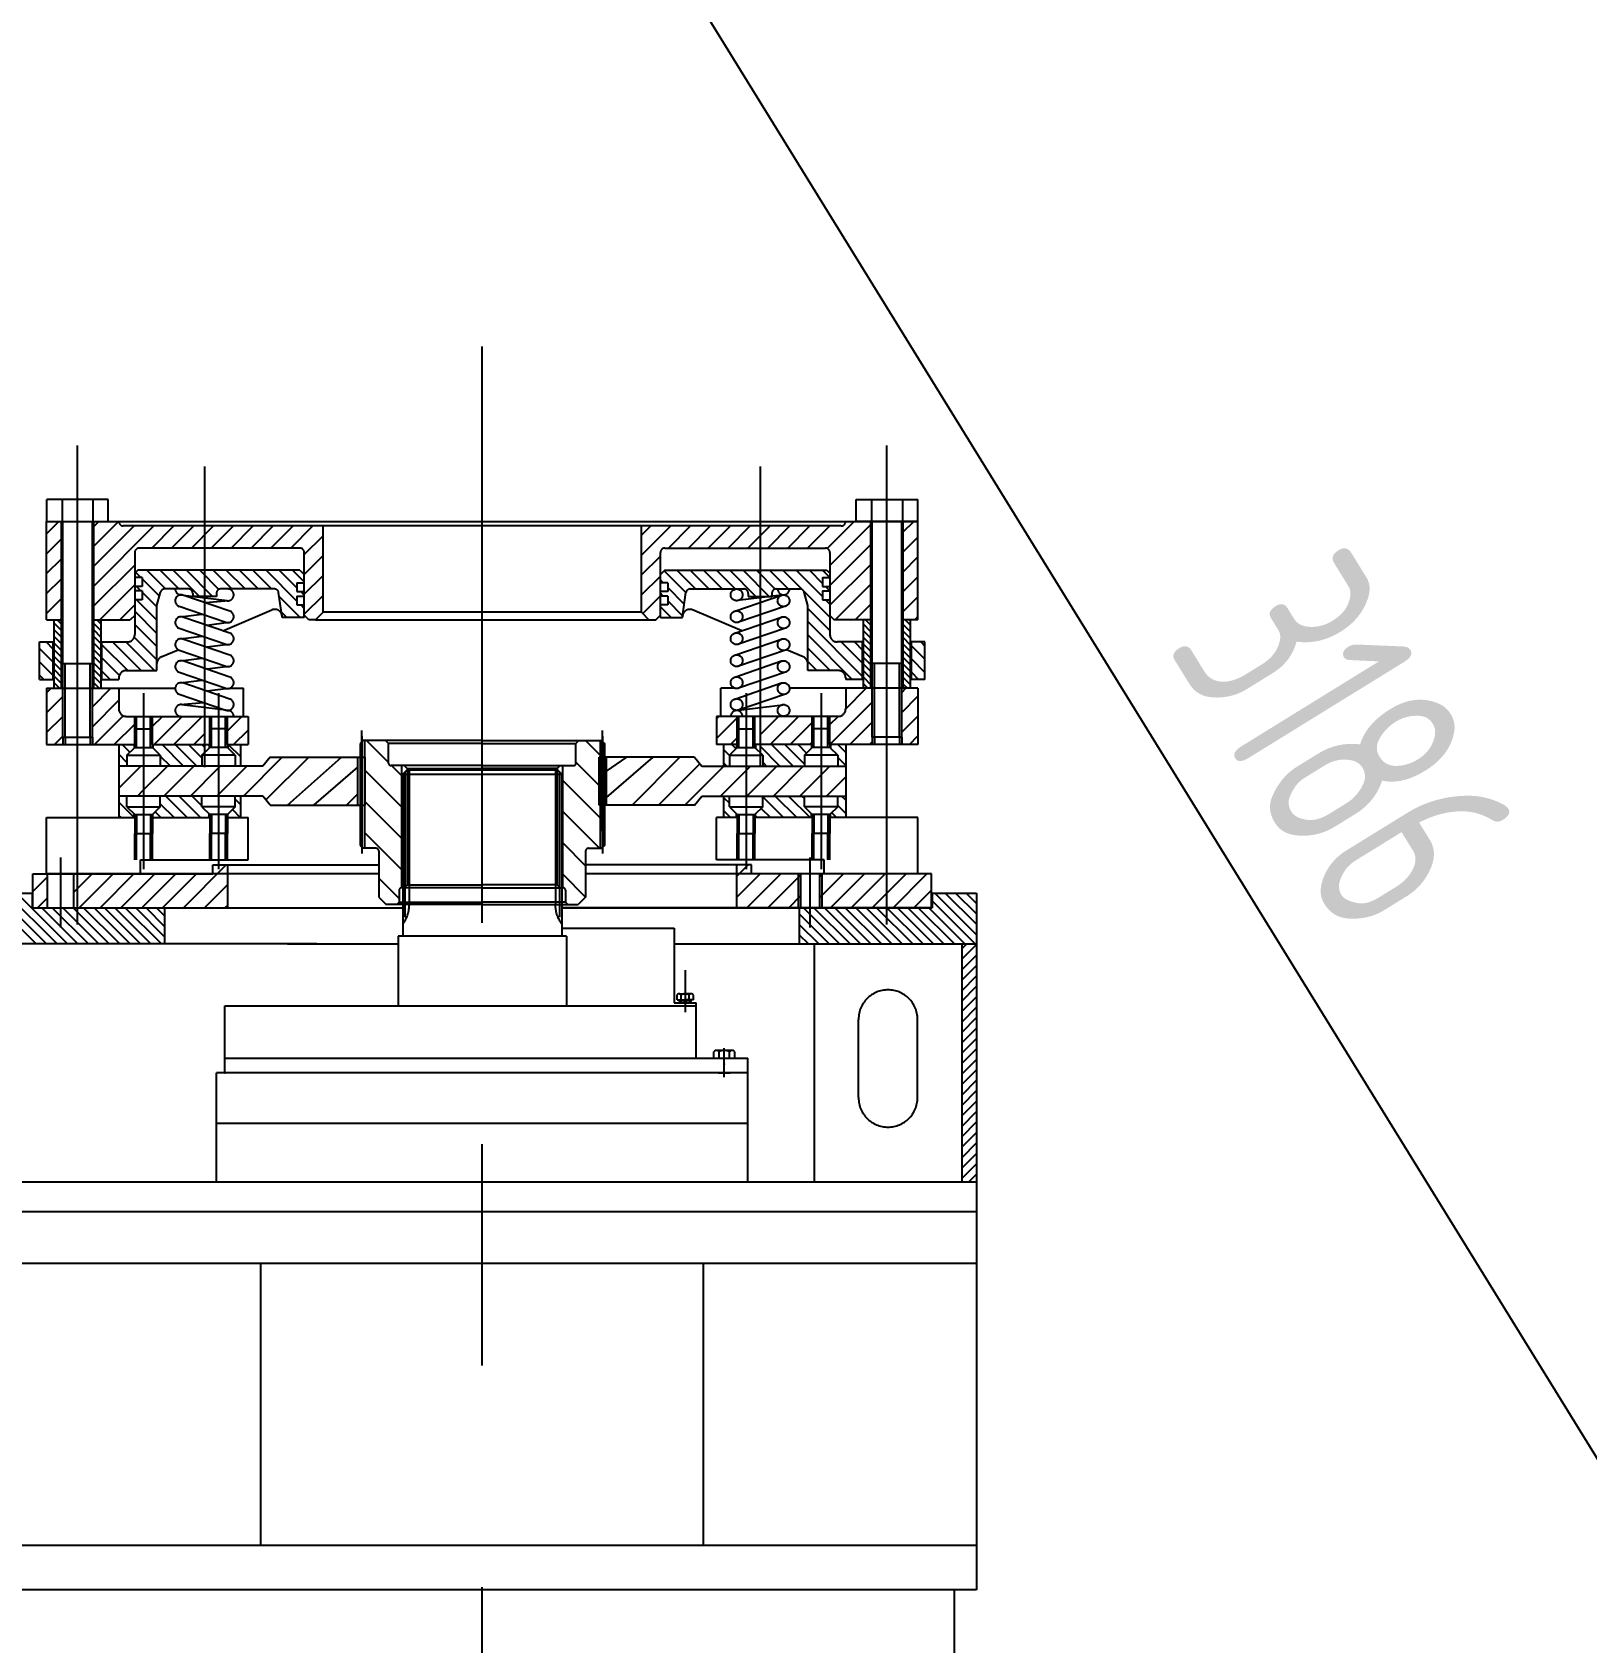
# Model space of a CAD drawing. Header units: millimetres. Extents: x 0 to 16800, y 0 to 11880.
# Drawn here: x 5853 to 6906, y 7511 to 8602 of the extents above; entities that cross this region are included whole.
import ezdxf

# ---------------------------------------------------------------- set-up
doc = ezdxf.new("R2010")
doc.units = ezdxf.units.MM
doc.header["$LTSCALE"] = 400
doc.linetypes.add('K', pattern=[2.5, 1.25, -0.25, 0.25, -0.25, 0.25, -0.25])
for name, color, linetype in [('01', 7, 'Continuous'), ('07', 6, 'K'), ('08', 1, 'Continuous')]:
    doc.layers.add(name, color=color, linetype=linetype)
doc.styles.get("Standard").update_dxf_attribs({"font": 'isocp', "width": 0.707, "bigfont": 'intecad.shx'})
doc.dimstyles.new('INTE', dxfattribs={"dimscale": 40, "dimtxt": 3.5, "dimasz": 3, "dimexe": 3, "dimexo": 0, "dimgap": 1, "dimtad": 1, "dimdec": 0, "dimdsep": 46, "dimtxsty": 'Standard', "dimcen": 0, "dimclrd": 1, "dimclre": 1, "dimclrt": 3, "dimaunit": 1, "dimadec": 0, "dimazin": 0, "dimtfac": 1, "dimtdec": 0, "dimtmove": 0, "dimatfit": 0, "dimfxl": 0, "dimarcsym": 0})
pattern_1 = [(315, (-5289.682, 2484.853), (-4.490128, -4.490128), [])]
pattern_2 = [(45, (-5289.682, 2484.853), (6.735192, -6.735192), [])]
pattern_3 = [(315, (-5289.6823, 2484.853), (-2.245064, -2.245064), [])]

# ---------------------------------------------------------------- blocks, each defined once
blk = doc.blocks.new('*D40')
at = {"layer": '08', "color": 1, "lineweight": -2}
for p, q in [((4874.9, 8840.8), (5914.5, 9482.4)), ((7422.6, 6810.4), (5875.4, 9317.3)), ((6548.1, 6129.7), (7587.8, 6771.3))]:
    blk.add_line(p, q, dxfattribs=at)
at = {"layer": '08', "color": 1}
for points in [[(5892.4, 9327.8), (5858.4, 9306.8), (5812.4, 9419.4)], [(7439.6, 6820.9), (7405.6, 6799.9), (7485.6, 6708.3)]]:
    blk.add_solid(points, dxfattribs=at)
at = {"layer": 'Defpoints', "color": 0}
for p in [(5812.4, 9419.4), (4874.9, 8840.8), (6548.1, 6129.7)]:
    blk.add_point(p, dxfattribs=at)
at = {"layer": '08', "color": 3, "insert": (6742.6, 8121.6), "char_height": 140, "attachment_point": 5, "rotation": 301.682}
blk.add_mtext('3186', dxfattribs=at)
blk = doc.blocks.new('*D44')
at = {"layer": '08', "color": 1, "lineweight": -2}
for p, q in [((5751.1, 9581), (7923.7, 9581)), ((7803.7, 5891), (7803.7, 9461)), ((6797.1, 5771), (7923.7, 5771))]:
    blk.add_line(p, q, dxfattribs=at)
at = {"layer": '08', "color": 1}
for points in [[(7783.7, 9461), (7823.7, 9461), (7803.7, 9581)], [(7783.7, 5891), (7823.7, 5891), (7803.7, 5771)]]:
    blk.add_solid(points, dxfattribs=at)
at = {"layer": 'Defpoints', "color": 0}
for p in [(5751.1, 9581), (7803.7, 9581), (6797.1, 5771)]:
    blk.add_point(p, dxfattribs=at)
at = {"layer": '08', "color": 3, "insert": (7693.7, 7676), "char_height": 140, "attachment_point": 5, "rotation": 90}
blk.add_mtext('3810', dxfattribs=at)
blk = doc.blocks.new('wer')
at = {"layer": '07', "linetype": 'K', "ltscale": 1.5}
h = blk.add_hatch(dxfattribs=at)
h.set_pattern_fill('ANSI31', color=6, scale=3, angle=90, style=0)
h.set_pattern_definition(pattern_2)
h.paths.add_polyline_path([(-3754.4, 6129.7), (-3764.4, 6129.7), (-3764.4, 6196.3), (-3754.4, 6196.3)])
h.paths.add_polyline_path([(-3786.4, 6129.7), (-3811.1, 6129.7), (-3814.1, 6132.7), (-3814.1, 6175.3, 0.414214), (-3817.1, 6178.3), (-3861.4, 6178.3), (-3861.4, 6193.3), (-3806.4, 6193.3, 0.414214), (-3803.4, 6196.3), (-3786.4, 6196.3)])
h.paths.add_polyline_path([(-3861.4, 6193.3), (-3861.4, 6178.3), (-3926, 6178.3, 0.414214), (-3929, 6175.3), (-3929, 6132.8), (-3932, 6129.8), (-3936.7, 6129.8), (-3941.7, 6134.8), (-3941.7, 6193.3)])
h.paths.add_polyline_path([(-4157.6, 6134.8), (-4162.6, 6129.8), (-4167.3, 6129.8), (-4170.3, 6132.8), (-4170.3, 6175.3, 0.414214), (-4173.3, 6178.3), (-4237.9, 6178.3), (-4237.9, 6193.3), (-4157.6, 6193.3)])
h.paths.add_polyline_path([(-4293, 6193.3), (-4237.9, 6193.3), (-4237.9, 6178.3), (-4282.2, 6178.3, 0.414214), (-4285.2, 6175.3), (-4285.2, 6132.7), (-4288.2, 6129.7), (-4312.9, 6129.7), (-4312.9, 6196.3), (-4296, 6196.3, 0.414214)])
h.paths.add_polyline_path([(-4334.9, 6129.7), (-4344.9, 6129.7), (-4344.9, 6196.3), (-4334.9, 6196.3)])
h = blk.add_hatch(dxfattribs=at)
h.set_pattern_fill('ANSI31', color=6, scale=2, angle=180, style=0)
h.set_pattern_definition(pattern_1)
h.paths.add_polyline_path([(-4173.3, 6163.3), (-4170.3, 6160.3), (-4170.3, 6154.8), (-4175.3, 6154.8), (-4175.3, 6148.8), (-4170.3, 6148.8), (-4170.3, 6145.8), (-4175.3, 6145.8), (-4175.3, 6139.8), (-4170.3, 6139.8), (-4170.3, 6131.3), (-4185.3, 6131.3), (-4185.3, 6131.8, 0.071437), (-4185.5, 6133.2), (-4187.7, 6148.1, 0.373028), (-4190.6, 6150.6), (-4226.9, 6150.6, 0.414214), (-4229.9, 6147.6), (-4229.9, 6145.6), (-4237.9, 6145.6), (-4237.9, 6163.3)])
h.paths.add_polyline_path([(-4237.9, 6163.3), (-4237.9, 6145.6), (-4245.9, 6145.6), (-4245.9, 6147.6, 0.414214), (-4248.9, 6150.6), (-4264.9, 6150.6, 0.340095), (-4267.8, 6148.4), (-4270.2, 6139.3), (-4270.2, 6095.3), (-4291, 6095.3, 0.414214), (-4296, 6090.3), (-4296, 6089.3), (-4307.4, 6089.3), (-4307.4, 6114.7), (-4290.2, 6114.7, 0.414214), (-4285.2, 6119.7), (-4285.2, 6143.3), (-4280.2, 6143.3), (-4280.2, 6149.3), (-4285.2, 6149.3), (-4285.2, 6152.3), (-4280.2, 6152.3), (-4280.2, 6158.3), (-4285.2, 6158.3), (-4285.2, 6161.3), (-4283.2, 6163.3)])
h.paths.add_polyline_path([(-4340.4, 6114.7), (-4340.4, 6089.3), (-4349.7, 6089.3), (-4349.7, 6114.7)])
h = blk.add_hatch(dxfattribs=at)
h.set_pattern_fill('ANSI31', color=6, scale=2, angle=180, style=0)
h.set_pattern_definition(pattern_1)
h.paths.add_polyline_path([(-3749.7, 6114.7), (-3749.7, 6089.3), (-3758.9, 6089.3), (-3758.9, 6114.7)])
h.paths.add_polyline_path([(-3809.1, 6114.7), (-3791.9, 6114.7), (-3791.9, 6089.3), (-3803.4, 6089.3), (-3803.4, 6090.3, 0.414214), (-3808.4, 6095.3), (-3829.1, 6095.3), (-3829.1, 6139.3), (-3831.5, 6148.4, 0.340095), (-3834.4, 6150.6), (-3850.4, 6150.6, 0.414214), (-3853.4, 6147.6), (-3853.4, 6145.6), (-3861.4, 6145.6), (-3861.4, 6163.3), (-3816.1, 6163.3), (-3814.1, 6161.3), (-3814.1, 6158.3), (-3819.1, 6158.3), (-3819.1, 6152.3), (-3814.1, 6152.3), (-3814.1, 6149.3), (-3819.1, 6149.3), (-3819.1, 6143.3), (-3814.1, 6143.3), (-3814.1, 6119.7, 0.414214)])
h.paths.add_polyline_path([(-3861.4, 6163.3), (-3861.4, 6145.6), (-3869.4, 6145.6), (-3869.4, 6147.6, 0.414214), (-3872.4, 6150.6), (-3908.7, 6150.6, 0.373028), (-3911.7, 6148.1), (-3913.8, 6133.2, 0.071437), (-3914, 6131.8), (-3914, 6131.3), (-3929, 6131.3), (-3929, 6139.8), (-3924, 6139.8), (-3924, 6145.8), (-3929, 6145.8), (-3929, 6148.8), (-3924, 6148.8), (-3924, 6154.8), (-3929, 6154.8), (-3929, 6160.3), (-3926, 6163.3)])
h = blk.add_hatch(dxfattribs=at)
h.set_pattern_fill('ANSI31', color=6, angle=180, style=0)
h.set_pattern_definition(pattern_3)
h.paths.add_polyline_path([(-4312.9, 6129.7), (-4307.9, 6129.7), (-4307.9, 6083.3), (-4312.9, 6083.3)])
h.paths.add_polyline_path([(-4334.9, 6083.3), (-4339.9, 6083.3), (-4339.9, 6129.7), (-4334.9, 6129.7)])
h = blk.add_hatch(dxfattribs=at)
h.set_pattern_fill('ANSI31', color=6, angle=180, style=0)
h.set_pattern_definition(pattern_3)
h.paths.add_polyline_path([(-3759.4, 6083.3), (-3764.4, 6083.3), (-3764.4, 6129.7), (-3759.4, 6129.7)])
h.paths.add_polyline_path([(-3791.4, 6129.7), (-3786.4, 6129.7), (-3786.4, 6083.3), (-3791.4, 6083.3)])
h = blk.add_hatch(dxfattribs=at)
h.set_pattern_fill('ANSI31', color=6, scale=3, angle=90, style=0)
h.set_pattern_definition(pattern_2)
h.paths.add_polyline_path([(-3754.4, 6045.2), (-3765.4, 6045.2), (-3765.4, 6050.2), (-3765.4, 6083.3), (-3754.4, 6083.3)])
h.paths.add_polyline_path([(-3803.4, 6069.3), (-3803.4, 6083.3), (-3785.4, 6083.3), (-3785.4, 6050.2), (-3785.4, 6045.2), (-3814.1, 6045.2), (-3814.1, 6055.9), (-3814.1, 6064.3), (-3808.4, 6064.3, 0.414214)])
h.paths.add_polyline_path([(-3826.1, 6064.3), (-3826.1, 6055.9), (-3826.1, 6045.2), (-3861.4, 6045.2), (-3861.4, 6064.3)])
h.paths.add_polyline_path([(-3890.9, 6064.3), (-3876.9, 6064.3), (-3876.9, 6055.9), (-3876.9, 6045.2), (-3890.9, 6045.2)])
h.paths.add_polyline_path([(-4208.4, 6045.2), (-4222.4, 6045.2), (-4222.4, 6055.9), (-4222.4, 6064.3), (-4208.4, 6064.3)])
h.paths.add_polyline_path([(-4237.9, 6064.3), (-4237.9, 6045.2), (-4273.2, 6045.2), (-4273.2, 6055.9), (-4273.2, 6064.3)])
h.paths.add_polyline_path([(-4291, 6064.3), (-4285.2, 6064.3), (-4285.2, 6055.9), (-4285.2, 6045.2), (-4313.9, 6045.2), (-4313.9, 6050.2), (-4313.9, 6083.3), (-4296, 6083.3), (-4296, 6069.3, 0.414214)])
h.paths.add_polyline_path([(-4333.9, 6050.2), (-4333.9, 6045.2), (-4344.9, 6045.2), (-4344.9, 6083.3), (-4333.9, 6083.3)])
h = blk.add_hatch(dxfattribs=at)
h.set_pattern_fill('ANSI31', color=6, scale=2, angle=180, style=0)
h.set_pattern_definition(pattern_1)
h.paths.add_polyline_path([(-3803.4, 6045.2), (-3803.4, 6030.6), (-3808.8, 6030.6), (-3808.8, 6037.9), (-3813.8, 6042.9), (-3813.8, 6045.2)])
h.paths.add_polyline_path([(-3826.5, 6045.2), (-3826.5, 6042.9), (-3831.4, 6037.9), (-3831.4, 6030.6), (-3859.6, 6030.6), (-3859.6, 6037.9), (-3861.4, 6039.7), (-3861.4, 6045.2)])
h.paths.add_polyline_path([(-3885.9, 6045.2), (-3877.3, 6045.2), (-3877.3, 6042.9), (-3882.2, 6037.9), (-3882.2, 6030.6), (-3885.9, 6030.6)])
h.paths.add_polyline_path([(-4213.4, 6045.2), (-4213.4, 6030.6), (-4217.1, 6030.6), (-4217.1, 6037.9), (-4222.1, 6042.9), (-4222.1, 6045.2)])
h.paths.add_polyline_path([(-4237.9, 6045.2), (-4237.9, 6039.7), (-4239.7, 6037.9), (-4239.7, 6030.6), (-4267.9, 6030.6), (-4267.9, 6037.9), (-4272.9, 6042.9), (-4272.9, 6045.2)])
h.paths.add_polyline_path([(-4290.5, 6037.9), (-4290.5, 6030.6), (-4296, 6030.6), (-4296, 6045.2), (-4285.6, 6045.2), (-4285.6, 6042.9)])
h = blk.add_hatch(dxfattribs=at)
h.set_pattern_fill('_USER', color=6, scale=15, angle=45, style=0, pattern_type=0)
h.set_pattern_definition([(135, (-3060.706, 3473.483), (10.6066, 10.6066), [])])
h.paths.add_polyline_path([(-4129, 6036.7), (-4129.5, 6036.7), (-4129.5, 6047.9), (-4115.2, 6047.9), (-4113.2, 6045.9), (-4113.2, 6032.5, 0.415565), (-4111.6, 6030.9), (-4104.2, 6030.9), (-4104.2, 5948.1), (-4104.5, 5948.1, 0.414214), (-4106, 5946.6), (-4106, 5938.4), (-4107.5, 5936.9), (-4114.7, 5936.9), (-4119.7, 5941.9), (-4119.7, 5972.9, 0.414214), (-4121.7, 5974.9), (-4129.5, 5974.9), (-4129.5, 6004.2), (-4129, 6004.2)])
h.paths.add_polyline_path([(-3995.1, 6030.9), (-3987.8, 6030.9, 0.415565), (-3986.2, 6032.5), (-3986.2, 6045.9), (-3984.2, 6047.9), (-3969.8, 6047.9), (-3969.8, 6036.7), (-3970.4, 6036.7), (-3970.4, 6004.2), (-3969.8, 6004.2), (-3969.8, 5974.9), (-3977.7, 5974.9, 0.414214), (-3979.7, 5972.9), (-3979.7, 5941.9), (-3984.7, 5936.9), (-3991.8, 5936.9), (-3993.3, 5938.4), (-3993.3, 5946.6, 0.414214), (-3994.8, 5948.1), (-3995.1, 5948.1)])
h = blk.add_hatch(dxfattribs=at)
h.set_pattern_fill('ANSI31', color=6, scale=2, angle=180, style=0)
h.set_pattern_definition([(315, (-5289.682, 2569.211), (-4.490128, -4.490128), [])])
h.paths.add_polyline_path([(-3813.8, 5995.7), (-3813.8, 5998.1), (-3808.8, 6003), (-3808.8, 6010.3), (-3803.4, 6010.3), (-3803.4, 5995.7)])
h.paths.add_polyline_path([(-3864.6, 5995.7), (-3864.6, 5998.1), (-3859.6, 6003), (-3859.6, 6010.3), (-3831.4, 6010.3), (-3831.4, 6003), (-3826.5, 5998.1), (-3826.5, 5995.7)])
h.paths.add_polyline_path([(-3877.3, 5998.1), (-3877.3, 5995.7), (-3885.9, 5995.7), (-3885.9, 6010.3), (-3882.2, 6010.3), (-3882.2, 6003)])
h.paths.add_polyline_path([(-4239.7, 6010.3), (-4239.7, 6003), (-4234.8, 5998.1), (-4234.8, 5995.7), (-4272.9, 5995.7), (-4272.9, 5998.1), (-4267.9, 6003), (-4267.9, 6010.3)])
h.paths.add_polyline_path([(-4285.6, 5998.1), (-4285.6, 5995.7), (-4296, 5995.7), (-4296, 6010.3), (-4290.5, 6010.3), (-4290.5, 6003)])
h.paths.add_polyline_path([(-4222.1, 5995.7), (-4222.1, 5998.1), (-4217.1, 6003), (-4217.1, 6010.3), (-4213.4, 6010.3), (-4213.4, 5995.7)])
h = blk.add_hatch(dxfattribs=at)
h.set_pattern_fill('ANSI31', color=6, scale=80, angle=90, style=0)
h.set_pattern_definition([(45, (-4528.83, 4991.961), (7.07107, -7.07107), [])])
h.paths.add_polyline_path([(-3745.2, 5957.6), (-3745.2, 5934.6), (-3819.4, 5934.6), (-3819.4, 5957.6)])
h.paths.add_polyline_path([(-3835.4, 5957.6), (-3835.4, 5934.6), (-3877.2, 5934.6), (-3877.2, 5963.6), (-3867.2, 5963.6), (-3867.2, 5957.6)])
h.paths.add_polyline_path([(-3819.4, 5957.6), (-3819.4, 5934.6), (-3821, 5934.6), (-3821, 5957.6)])
h.paths.add_polyline_path([(-3833.8, 5957.6), (-3833.8, 5934.6), (-3835.4, 5934.6), (-3835.4, 5957.6)])
h.paths.add_polyline_path([(-4232.2, 5957.6), (-4232.2, 5963.6), (-4222.2, 5963.6), (-4222.2, 5934.6), (-4326.4, 5934.6), (-4326.4, 5957.6)])
h.paths.add_polyline_path([(-4344.4, 5957.6), (-4344.4, 5934.6), (-4354.2, 5934.6), (-4354.2, 5957.6)])
at = {"layer": '07', "color": 6, "linetype": 'K', "ltscale": 1.5}
for p, q in [((-4049.7, 4424.4), (-4049.7, 6314.8)), ((-4323.9, 5923.3), (-4323.9, 6247.8)), ((-3775.4, 5923.3), (-3775.4, 6247.8)), ((-4237.9, 6233.6), (-4237.9, 6029.9)), ((-3861.4, 6233.6), (-3861.4, 6029.9)), ((-4344.7, 6196.3), (-4344.7, 6211.3)), ((-4303.2, 6211.3), (-4344.7, 6211.3)), ((-4334.3, 6211.3), (-4334.3, 6196.3)), ((-4313.6, 6211.3), (-4313.6, 6196.3)), ((-4303.2, 6196.3), (-4303.2, 6211.3)), ((-3796.2, 6196.3), (-3796.2, 6211.3)), ((-3796.2, 6211.3), (-3754.6, 6211.3)), ((-3785.8, 6211.3), (-3785.8, 6196.3)), ((-3765, 6211.3), (-3765, 6196.3)), ((-3754.6, 6196.3), (-3754.6, 6211.3)), ((-4344.9, 6196.3), (-3754.4, 6196.3)), ((-4344.9, 6129.7), (-4344.9, 6196.3)), ((-4344.7, 6196.3), (-4303.2, 6196.3)), ((-4334.9, 6129.7), (-4334.9, 6196.3)), ((-4333.9, 6050.2), (-4333.9, 6196.3)), ((-4313.9, 6050.2), (-4313.9, 6196.3)), ((-4312.9, 6129.7), (-4312.9, 6196.3)), ((-4296, 6196.3), (-4296, 6196.3)), ((-3806.4, 6193.3), (-4293, 6193.3)), ((-4157.6, 6134.8), (-4157.6, 6193.3)), ((-3941.7, 6134.8), (-3941.7, 6193.3)), ((-3803.4, 6196.3), (-3803.4, 6196.3)), ((-3754.6, 6196.3), (-3796.2, 6196.3)), ((-3786.4, 6129.7), (-3786.4, 6196.3)), ((-3785.4, 6050.2), (-3785.4, 6196.3)), ((-3765.4, 6050.2), (-3765.4, 6196.3)), ((-3764.4, 6129.7), (-3764.4, 6196.3)), ((-3754.4, 6129.7), (-3754.4, 6196.3)), ((-4173.3, 6178.3), (-4282.2, 6178.3)), ((-3926, 6178.3), (-3817.1, 6178.3)), ((-4285.2, 6175.3), (-4285.2, 6119.7)), ((-4170.3, 6131.3), (-4170.3, 6175.3)), ((-3929, 6131.3), (-3929, 6175.3)), ((-3814.1, 6175.3), (-3814.1, 6119.7)), ((-4283.2, 6163.3), (-4285.2, 6161.3)), ((-4280.2, 6158.3), (-4285.2, 6158.3)), ((-4173.3, 6163.3), (-4283.2, 6163.3)), ((-4280.2, 6158.3), (-4280.2, 6152.3)), ((-4175.3, 6154.8), (-4175.3, 6148.8)), ((-4175.3, 6154.8), (-4170.3, 6154.8)), ((-4173.3, 6163.3), (-4170.3, 6160.3)), ((-3926, 6163.3), (-3929, 6160.3)), ((-3924, 6154.8), (-3929, 6154.8)), ((-3926, 6163.3), (-3816.1, 6163.3)), ((-3924, 6154.8), (-3924, 6148.8)), ((-3819.1, 6158.3), (-3819.1, 6152.3)), ((-3819.1, 6158.3), (-3814.1, 6158.3)), ((-3816.1, 6163.3), (-3814.1, 6161.3)), ((-4280.2, 6152.3), (-4285.2, 6152.3)), ((-4280.2, 6149.3), (-4285.2, 6149.3)), ((-4280.2, 6143.3), (-4285.2, 6143.3)), ((-4280.2, 6149.3), (-4280.2, 6143.3)), ((-4270.2, 6139.3), (-4267.8, 6148.4)), ((-4248.9, 6150.6), (-4264.9, 6150.6)), ((-4254.3, 6146.7), (-4222.6, 6142.7)), ((-4220.8, 6135.5), (-4252.5, 6146.4)), ((-4245.9, 6147.6), (-4245.9, 6145.6)), ((-4229.9, 6145.6), (-4245.9, 6145.6)), ((-4229.9, 6147.6), (-4229.9, 6145.6)), ((-4190.6, 6150.6), (-4226.9, 6150.6)), ((-4185.3, 6131.8), (-4187.7, 6148.1)), ((-4175.3, 6148.8), (-4170.3, 6148.8)), ((-4175.3, 6145.8), (-4170.3, 6145.8)), ((-4175.3, 6145.8), (-4175.3, 6139.8)), ((-3924, 6148.8), (-3929, 6148.8)), ((-3924, 6145.8), (-3929, 6145.8)), ((-3924, 6145.8), (-3924, 6139.8)), ((-3914, 6131.8), (-3911.7, 6148.1)), ((-3908.7, 6150.6), (-3872.4, 6150.6)), ((-3878.6, 6135.5), (-3846.8, 6146.4)), ((-3845, 6146.7), (-3876.8, 6142.7)), ((-3869.4, 6147.6), (-3869.4, 6145.6)), ((-3869.4, 6145.6), (-3853.4, 6145.6)), ((-3853.4, 6147.6), (-3853.4, 6145.6)), ((-3850.4, 6150.6), (-3834.4, 6150.6)), ((-3829.1, 6139.3), (-3831.5, 6148.4)), ((-3819.1, 6152.3), (-3814.1, 6152.3)), ((-3819.1, 6149.3), (-3814.1, 6149.3)), ((-3819.1, 6149.3), (-3819.1, 6143.3)), ((-3819.1, 6143.3), (-3814.1, 6143.3)), ((-4285.2, 6132.7), (-4288.2, 6129.7)), ((-4270.2, 6095.3), (-4270.2, 6139.3)), ((-4255.1, 6138.9), (-4223.4, 6128)), ((-4254.3, 6131.7), (-4239.7, 6133.6)), ((-4221.5, 6142.6), (-4237.2, 6141.2)), ((-4225.5, 6122.3), (-4192.3, 6136.4)), ((-4175.3, 6139.8), (-4170.3, 6139.8)), ((-4167.3, 6129.8), (-4170.3, 6132.8)), ((-4157.6, 6134.8), (-4162.6, 6129.8)), ((-3941.7, 6134.8), (-4157.6, 6134.8)), ((-3941.7, 6134.8), (-3936.7, 6129.8)), ((-3932, 6129.8), (-3929, 6132.8)), ((-3924, 6139.8), (-3929, 6139.8)), ((-3873.8, 6122.3), (-3907.1, 6136.4)), ((-3844.2, 6138.9), (-3876, 6128)), ((-3829.1, 6095.3), (-3829.1, 6139.3)), ((-3814.1, 6132.7), (-3811.1, 6129.7)), ((-4344.9, 6129.7), (-4333.9, 6129.7)), ((-4339.9, 6083.3), (-4339.9, 6129.7)), ((-4334.9, 6083.3), (-4334.9, 6129.7)), ((-4313.9, 6129.7), (-4288.2, 6129.7)), ((-4312.9, 6083.3), (-4312.9, 6129.7)), ((-4307.9, 6083.3), (-4307.9, 6129.7)), ((-4255.1, 6124), (-4223.4, 6113.1)), ((-4220.8, 6120.7), (-4252.5, 6131.5)), ((-4221.6, 6127.8), (-4236.2, 6125.9)), ((-4185.3, 6131.3), (-4185.3, 6131.8)), ((-4170.3, 6131.3), (-4185.3, 6131.3)), ((-4162.6, 6129.8), (-4167.3, 6129.8)), ((-4162.6, 6129.8), (-3936.7, 6129.8)), ((-3936.7, 6129.8), (-3932, 6129.8)), ((-3929, 6131.3), (-3914, 6131.3)), ((-3914, 6131.3), (-3914, 6131.8)), ((-3878.6, 6120.7), (-3846.8, 6131.5)), ((-3844.2, 6124), (-3876, 6113.1)), ((-3785.4, 6129.7), (-3811.1, 6129.7)), ((-3791.4, 6083.3), (-3791.4, 6129.7)), ((-3786.4, 6083.3), (-3786.4, 6129.7)), ((-3754.4, 6129.7), (-3765.4, 6129.7)), ((-3764.4, 6083.3), (-3764.4, 6129.7)), ((-3759.4, 6083.3), (-3759.4, 6129.7)), ((-4349.7, 6114.7), (-4339.9, 6114.7)), ((-4349.7, 6089.3), (-4349.7, 6114.7)), ((-4340.4, 6089.3), (-4340.4, 6114.7)), ((-4307.9, 6114.7), (-4290.2, 6114.7)), ((-4307.4, 6089.3), (-4307.4, 6114.7)), ((-4254.3, 6116.9), (-4239.7, 6118.7)), ((-4220.8, 6105.8), (-4252.5, 6116.7)), ((-4221.6, 6112.9), (-4236.2, 6111.1)), ((-3878.6, 6105.8), (-3846.8, 6116.7)), ((-3791.4, 6114.7), (-3809.1, 6114.7)), ((-3791.9, 6089.3), (-3791.9, 6114.7)), ((-3749.7, 6114.7), (-3759.4, 6114.7)), ((-3758.9, 6089.3), (-3758.9, 6114.7)), ((-3749.7, 6089.3), (-3749.7, 6114.7)), ((-4333.9, 6100.2), (-4313.9, 6100.2)), ((-4332.4, 6050.2), (-4332.4, 6100.2)), ((-4315.4, 6050.2), (-4315.4, 6100.2)), ((-4267.2, 6104.6), (-4255.8, 6109.4)), ((-4255.1, 6109.1), (-4223.4, 6098.2)), ((-4254.3, 6102), (-4239.7, 6103.8)), ((-4220.8, 6090.9), (-4252.5, 6101.8)), ((-3878.6, 6090.9), (-3846.8, 6101.8)), ((-3844.2, 6109.1), (-3876, 6098.2)), ((-3832.2, 6104.6), (-3843.5, 6109.4)), ((-3765.4, 6100.2), (-3785.4, 6100.2)), ((-3783.9, 6050.2), (-3783.9, 6100.2)), ((-3766.9, 6050.2), (-3766.9, 6100.2)), ((-4349.7, 6089.3), (-4339.9, 6089.3)), ((-4307.9, 6089.3), (-4296, 6089.3)), ((-4296, 6090.3), (-4296, 6089.3)), ((-4291, 6095.3), (-4270.2, 6095.3)), ((-4255.1, 6094.2), (-4223.4, 6083.3)), ((-4254.3, 6087.1), (-4239.7, 6088.9)), ((-4221.6, 6098), (-4236.2, 6096.2)), ((-3844.2, 6094.2), (-3876, 6083.3)), ((-3808.4, 6095.3), (-3829.1, 6095.3)), ((-3803.4, 6090.3), (-3803.4, 6089.3)), ((-3791.4, 6089.3), (-3803.4, 6089.3)), ((-3749.7, 6089.3), (-3759.4, 6089.3)), ((-4344.9, 6083.3), (-4344.9, 6045.2)), ((-4344.9, 6083.3), (-4257.8, 6083.3)), ((-4296, 6083.3), (-4296, 6069.3)), ((-4279.2, 6080.1), (-4279.2, 5960.8)), ((-4255.1, 6079.3), (-4223.4, 6068.5)), ((-4220.8, 6076), (-4252.5, 6086.9)), ((-4221.6, 6083.2), (-4236.2, 6081.3)), ((-4228.4, 6080.1), (-4228.4, 5960.8)), ((-4220.9, 6083.3), (-4211.4, 6083.3)), ((-4211.4, 6064.3), (-4211.4, 6083.3)), ((-3887.9, 6064.3), (-3887.9, 6083.3)), ((-3878.4, 6083.3), (-3887.9, 6083.3)), ((-3878.6, 6076), (-3846.8, 6086.9)), ((-3844.2, 6079.3), (-3876, 6068.5)), ((-3870.9, 6080.1), (-3870.9, 5960.8)), ((-3754.4, 6083.3), (-3841.5, 6083.3)), ((-3820.1, 6080.1), (-3820.1, 5960.8)), ((-3803.4, 6083.3), (-3803.4, 6069.3)), ((-3754.4, 6083.3), (-3754.4, 6045.2)), ((-4254.4, 6072.3), (-4238.7, 6073.7)), ((-4221.6, 6068.2), (-4253.3, 6072.2)), ((-3877.8, 6068.2), (-3846, 6072.2)), ((-4291, 6064.3), (-4208.4, 6064.3)), ((-4285.2, 6055.9), (-4285.2, 6064.3)), ((-4284, 6055.9), (-4284, 6064.3)), ((-4274.5, 6055.9), (-4274.5, 6064.3)), ((-4273.2, 6055.9), (-4273.2, 6064.3)), ((-4234.4, 6055.9), (-4234.4, 6064.3)), ((-4233.2, 6055.9), (-4233.2, 6064.3)), ((-4223.7, 6055.9), (-4223.7, 6064.3)), ((-4222.4, 6055.9), (-4222.4, 6064.3)), ((-4208.4, 6064.3), (-4208.4, 6045.2)), ((-3890.9, 6064.3), (-3890.9, 6045.2)), ((-3808.4, 6064.3), (-3890.9, 6064.3)), ((-3876.9, 6055.9), (-3876.9, 6064.3)), ((-3875.7, 6055.9), (-3875.7, 6064.3)), ((-3866.2, 6055.9), (-3866.2, 6064.3)), ((-3864.9, 6055.9), (-3864.9, 6064.3)), ((-3826.1, 6055.9), (-3826.1, 6064.3)), ((-3824.9, 6055.9), (-3824.9, 6064.3)), ((-3815.4, 6055.9), (-3815.4, 6064.3)), ((-3814.1, 6055.9), (-3814.1, 6064.3)), ((-4344.9, 6045.2), (-4285.2, 6045.2)), ((-4344.9, 6045.2), (-4285.2, 6045.2)), ((-4333.9, 6050.2), (-4313.9, 6050.2)), ((-4333.9, 6050.2), (-4333.9, 6045.2)), ((-4332.4, 6050.2), (-4332.4, 6045.2)), ((-4315.4, 6050.2), (-4315.4, 6045.2)), ((-4313.9, 6050.2), (-4313.9, 6045.2)), ((-4296, 6045.2), (-4296, 6010.3)), ((-4285.6, 6045.2), (-4285.6, 6042.9)), ((-4285.2, 6055.9), (-4273.2, 6055.9)), ((-4285.2, 6045.2), (-4285.2, 6055.9)), ((-4285.2, 6045.2), (-4285.2, 6043.2)), ((-4284, 6043.2), (-4284, 6055.9)), ((-4274.5, 6043.2), (-4274.5, 6055.9)), ((-4273.2, 6045.2), (-4273.2, 6055.9)), ((-4273.2, 6045.2), (-4273.2, 6043.2)), ((-4273.2, 6045.2), (-4234.4, 6045.2)), ((-4273.2, 6045.2), (-4234.4, 6045.2)), ((-4273.2, 6045.2), (-4234.4, 6045.2)), ((-4272.9, 6045.2), (-4272.9, 6042.9)), ((-4234.8, 6045.2), (-4234.8, 6042.9)), ((-4222.4, 6055.9), (-4234.4, 6055.9)), ((-4234.4, 6045.2), (-4234.4, 6055.9)), ((-4234.4, 6045.2), (-4234.4, 6043.2)), ((-4233.2, 6043.2), (-4233.2, 6055.9)), ((-4223.7, 6043.2), (-4223.7, 6055.9)), ((-4222.4, 6045.2), (-4222.4, 6055.9)), ((-4222.4, 6045.2), (-4222.4, 6043.2)), ((-4222.4, 6045.2), (-4208.4, 6045.2)), ((-4222.1, 6045.2), (-4222.1, 6042.9)), ((-4213.4, 6030.6), (-4213.4, 6045.2)), ((-4130.4, 6047.9), (-4132.4, 6045.9)), ((-4132.4, 6045.9), (-4132.4, 5976.9)), ((-4131.2, 5986.6), (-4131.2, 6054.6)), ((-4131.2, 6050.9), (-4131.2, 5971.3)), ((-4049.7, 6047.9), (-4130.4, 6047.9)), ((-4129.5, 6047.9, 0), (-4129.5, 5974.9, 0)), ((-4113.2, 6045.9), (-4115.2, 6047.9)), ((-4049.7, 6045.9), (-4113.2, 6045.9)), ((-4113.2, 6032.5), (-4113.2, 6045.9)), ((-4049.7, 6047.9), (-3968.9, 6047.9)), ((-4049.7, 6045.9), (-3986.2, 6045.9)), ((-3986.2, 6045.9), (-3984.2, 6047.9)), ((-3986.2, 6032.5), (-3986.2, 6045.9)), ((-3969.8, 6047.9, 0), (-3969.8, 5974.9, 0)), ((-3968.9, 6047.9), (-3966.9, 6045.9)), ((-3968.2, 5986.6), (-3968.2, 6054.6)), ((-3968.2, 6050.9), (-3968.2, 5971.3)), ((-3966.9, 6045.9), (-3966.9, 5976.9)), ((-3876.9, 6045.2), (-3890.9, 6045.2)), ((-3885.9, 6030.6), (-3885.9, 6045.2)), ((-3877.3, 6045.2), (-3877.3, 6042.9)), ((-3876.9, 6045.2), (-3876.9, 6055.9)), ((-3876.9, 6055.9), (-3864.9, 6055.9)), ((-3876.9, 6045.2), (-3876.9, 6043.2)), ((-3875.7, 6043.2), (-3875.7, 6055.9)), ((-3866.2, 6043.2), (-3866.2, 6055.9)), ((-3864.9, 6045.2), (-3864.9, 6055.9)), ((-3826.1, 6045.2), (-3864.9, 6045.2)), ((-3864.9, 6045.2), (-3864.9, 6043.2)), ((-3826.1, 6045.2), (-3864.9, 6045.2)), ((-3826.1, 6045.2), (-3864.9, 6045.2)), ((-3864.6, 6045.2), (-3864.6, 6042.9)), ((-3826.5, 6045.2), (-3826.5, 6042.9)), ((-3814.1, 6055.9), (-3826.1, 6055.9)), ((-3826.1, 6045.2), (-3826.1, 6055.9)), ((-3826.1, 6045.2), (-3826.1, 6043.2)), ((-3824.9, 6043.2), (-3824.9, 6055.9)), ((-3815.4, 6043.2), (-3815.4, 6055.9)), ((-3814.1, 6045.2), (-3814.1, 6055.9)), ((-3814.1, 6045.2), (-3814.1, 6043.2)), ((-3754.4, 6045.2), (-3814.1, 6045.2)), ((-3754.4, 6045.2), (-3814.1, 6045.2)), ((-3813.8, 6045.2), (-3813.8, 6042.9)), ((-3803.4, 6045.2), (-3803.4, 6010.3)), ((-3785.4, 6050.2), (-3785.4, 6045.2)), ((-3765.4, 6050.2), (-3785.4, 6050.2)), ((-3783.9, 6050.2), (-3783.9, 6045.2)), ((-3766.9, 6050.2), (-3766.9, 6045.2)), ((-3765.4, 6050.2), (-3765.4, 6045.2)), ((-4290.5, 6037.9), (-4285.2, 6043.2)), ((-4290.5, 6037.9), (-4267.9, 6037.9)), ((-4290.5, 6037.9), (-4290.5, 6030.6)), ((-4285.2, 6043.2), (-4273.2, 6043.2)), ((-4267.9, 6037.9), (-4273.2, 6043.2)), ((-4267.9, 6037.9), (-4267.9, 6030.6)), ((-4239.7, 6037.9), (-4234.4, 6043.2)), ((-4217.1, 6037.9), (-4239.7, 6037.9)), ((-4239.7, 6037.9), (-4239.7, 6030.6)), ((-4222.4, 6043.2), (-4234.4, 6043.2)), ((-4217.1, 6037.9), (-4222.4, 6043.2)), ((-4217.1, 6037.9), (-4217.1, 6030.6)), ((-4211.6, 6010.3), (-4185.2, 6036.7)), ((-4193.4, 6036.7), (-4198.4, 6030.6)), ((-4196.3, 6007.7), (-4167.3, 6036.7)), ((-4193.4, 6036.7), (-4129, 6036.7)), ((-4193.4, 6036.7), (-4129, 6036.7)), ((-4181.7, 6004.2), (-4145.1, 6036.7)), ((-4134, 6004.2), (-4134, 6036.7)), ((-4129, 6004.2), (-4129, 6036.7)), ((-3905.9, 6036.7), (-3970.4, 6036.7)), ((-3905.9, 6036.7), (-3970.4, 6036.7)), ((-3970.4, 6004.2), (-3970.4, 6036.7)), ((-3965.4, 6004.2), (-3965.4, 6036.7)), ((-3965.4, 6009.3), (-3933.8, 6036.7)), ((-3965.4, 6027.2), (-3951.7, 6036.7)), ((-3948.2, 6004.2), (-3915.8, 6036.7)), ((-3905.9, 6036.7), (-3900.9, 6030.6)), ((-3882.2, 6037.9), (-3876.9, 6043.2)), ((-3882.2, 6037.9), (-3859.6, 6037.9)), ((-3882.2, 6037.9), (-3882.2, 6030.6)), ((-3876.9, 6043.2), (-3864.9, 6043.2)), ((-3859.6, 6037.9), (-3864.9, 6043.2)), ((-3859.6, 6037.9), (-3859.6, 6030.6)), ((-3831.4, 6037.9), (-3826.1, 6043.2)), ((-3808.8, 6037.9), (-3831.4, 6037.9)), ((-3831.4, 6037.9), (-3831.4, 6030.6)), ((-3814.1, 6043.2), (-3826.1, 6043.2)), ((-3808.8, 6037.9), (-3814.1, 6043.2)), ((-3808.8, 6037.9), (-3808.8, 6030.6)), ((-4198.4, 6030.6), (-4296, 6030.6)), ((-4296, 6015.7), (-4281.1, 6030.6)), ((-4279.2, 6014.5), (-4263.1, 6030.6)), ((-4265.5, 6010.3), (-4245.2, 6030.6)), ((-4247.5, 6010.3), (-4228.4, 6029.4)), ((-4228.4, 6029.4), (-4227.2, 6030.6)), ((-4228.4, 6011.4), (-4209.3, 6030.6)), ((-4163.8, 6004.2), (-4134, 6029.8)), ((-4049.7, 6030.9), (-4111.6, 6030.9)), ((-4104.2, 5948.1), (-4104.2, 6030.9)), ((-4103.6, 6025.1), (-4100.6, 6028.1)), ((-4103.6, 6025.1), (-4103.6, 5915.3)), ((-4103.6, 6025.1), (-3995.7, 6025.1)), ((-4102.5, 6030.9), (-4100.5, 6028.9)), ((-4102.1, 6026.7), (-4102.1, 5928.3)), ((-4100.6, 6028.1), (-3998.7, 6028.1)), ((-4100.5, 6028.9), (-4049.7, 6028.9)), ((-4100.5, 6028.9), (-4100.5, 5950.1)), ((-4099.2, 6028.1), (-4099.2, 5936.1)), ((-4049.7, 6030.9), (-3987.7, 6030.9)), ((-3998.9, 6028.9), (-4049.7, 6028.9)), ((-4000.1, 6028.1), (-4000.1, 5936.1)), ((-3996.9, 6030.9), (-3998.9, 6028.9)), ((-3998.9, 6028.9), (-3998.9, 5950.1)), ((-3995.7, 6025.1), (-3998.7, 6028.1)), ((-3995.7, 6025.1), (-3998.7, 6028.1)), ((-3997.3, 6026.7), (-3997.3, 5928.3)), ((-3995.7, 6025.1), (-3995.7, 5915.3)), ((-3995.1, 5948.1), (-3995.1, 6030.9)), ((-3930.3, 6004.2), (-3902.3, 6032.2)), ((-3912.3, 6004.2), (-3886, 6030.6)), ((-3900.9, 6030.6), (-3803.4, 6030.6)), ((-3888.3, 6010.3), (-3870.9, 6027.7)), ((-3870.9, 6027.7), (-3868, 6030.6)), ((-3870.3, 6010.3), (-3850.1, 6030.6)), ((-3852.4, 6010.3), (-3832.1, 6030.6)), ((-3834.4, 6010.3), (-3820.1, 6024.6)), ((-3820.1, 6024.6), (-3814.1, 6030.6)), ((-3816.4, 6010.3), (-3803.4, 6023.4)), ((-4283.4, 6010.3), (-4279.2, 6014.5)), ((-4198.4, 6010.3), (-4296, 6010.3)), ((-4296, 6010.3), (-4296, 5995.7)), ((-4290.5, 6003), (-4290.5, 6010.3)), ((-4290.5, 6003), (-4285.2, 5997.7)), ((-4290.5, 6003), (-4267.9, 6003)), ((-4267.9, 6003), (-4273.2, 5997.7)), ((-4267.9, 6003), (-4267.9, 6010.3)), ((-4239.7, 6003), (-4239.7, 6010.3)), ((-4239.7, 6003), (-4234.4, 5997.7)), ((-4217.1, 6003), (-4239.7, 6003)), ((-4229.5, 6010.3), (-4228.4, 6011.4)), ((-4217.1, 6003), (-4222.4, 5997.7)), ((-4217.1, 6003), (-4217.1, 6010.3)), ((-4213.4, 5995.7), (-4213.4, 6010.3)), ((-4193.4, 6004.2), (-4198.4, 6010.3)), ((-4193.4, 6004.2), (-4129, 6004.2)), ((-4193.4, 6004.2), (-4129, 6004.2)), ((-4141.6, 6004.2), (-4134, 6011.9)), ((-3905.9, 6004.2), (-3970.4, 6004.2)), ((-3905.9, 6004.2), (-3970.4, 6004.2)), ((-3905.9, 6004.2), (-3900.9, 6010.3)), ((-3900.9, 6010.3), (-3803.4, 6010.3)), ((-3885.9, 5995.7), (-3885.9, 6010.3)), ((-3882.2, 6003), (-3882.2, 6010.3)), ((-3882.2, 6003), (-3876.9, 5997.7)), ((-3882.2, 6003), (-3859.6, 6003)), ((-3859.6, 6003), (-3864.9, 5997.7)), ((-3859.6, 6003), (-3859.6, 6010.3)), ((-3831.4, 6003), (-3831.4, 6010.3)), ((-3831.4, 6003), (-3826.1, 5997.7)), ((-3808.8, 6003), (-3831.4, 6003)), ((-3808.8, 6003), (-3814.1, 5997.7)), ((-3808.8, 6003), (-3808.8, 6010.3)), ((-3803.4, 6010.3), (-3803.4, 5995.7)), ((-4344.9, 5957.6), (-4344.9, 5995.7)), ((-4344.9, 5995.7), (-4285.2, 5995.7)), ((-4285.6, 5995.7), (-4285.6, 5998.1)), ((-4285.2, 5997.7), (-4273.2, 5997.7)), ((-4285.2, 5995.7), (-4285.2, 5997.7)), ((-4285.2, 5995.7), (-4285.2, 5985)), ((-4284, 5997.7), (-4284, 5985)), ((-4274.5, 5997.7), (-4274.5, 5985)), ((-4273.2, 5995.7), (-4273.2, 5997.7)), ((-4273.2, 5995.7), (-4234.4, 5995.7)), ((-4273.2, 5995.7), (-4273.2, 5985)), ((-4272.9, 5995.7), (-4272.9, 5998.1)), ((-4234.8, 5995.7), (-4234.8, 5998.1)), ((-4222.4, 5997.7), (-4234.4, 5997.7)), ((-4234.4, 5995.7), (-4234.4, 5997.7)), ((-4234.4, 5995.7), (-4234.4, 5985)), ((-4233.2, 5997.7), (-4233.2, 5985)), ((-4223.7, 5997.7), (-4223.7, 5985)), ((-4222.4, 5995.7), (-4222.4, 5997.7)), ((-4222.4, 5995.7), (-4222.4, 5985)), ((-4222.4, 5995.7), (-4208.4, 5995.7)), ((-4222.1, 5995.7), (-4222.1, 5998.1)), ((-4208.4, 5967.2), (-4208.4, 5995.7)), ((-3890.9, 5967.2), (-3890.9, 5995.7)), ((-3876.9, 5995.7), (-3890.9, 5995.7)), ((-3877.3, 5995.7), (-3877.3, 5998.1)), ((-3876.9, 5997.7), (-3864.9, 5997.7)), ((-3876.9, 5995.7), (-3876.9, 5997.7)), ((-3876.9, 5995.7), (-3876.9, 5985)), ((-3875.7, 5997.7), (-3875.7, 5985)), ((-3866.2, 5997.7), (-3866.2, 5985)), ((-3864.9, 5995.7), (-3864.9, 5997.7)), ((-3826.1, 5995.7), (-3864.9, 5995.7)), ((-3864.9, 5995.7), (-3864.9, 5985)), ((-3864.6, 5995.7), (-3864.6, 5998.1)), ((-3826.5, 5995.7), (-3826.5, 5998.1)), ((-3814.1, 5997.7), (-3826.1, 5997.7)), ((-3826.1, 5995.7), (-3826.1, 5997.7)), ((-3826.1, 5995.7), (-3826.1, 5985)), ((-3824.9, 5997.7), (-3824.9, 5985)), ((-3815.4, 5997.7), (-3815.4, 5985)), ((-3814.1, 5995.7), (-3814.1, 5997.7)), ((-3814.1, 5995.7), (-3814.1, 5985)), ((-3754.4, 5995.7), (-3814.1, 5995.7)), ((-3813.8, 5995.7), (-3813.8, 5998.1)), ((-3754.4, 5957.6), (-3754.4, 5995.7)), ((-4285.2, 5967.2), (-4285.2, 5985)), ((-4285.2, 5985), (-4273.2, 5985)), ((-4284, 5967.2), (-4284, 5985)), ((-4274.5, 5967.2), (-4274.5, 5985)), ((-4273.2, 5967.2), (-4273.2, 5985)), ((-4234.4, 5967.2), (-4234.4, 5985)), ((-4222.4, 5985), (-4234.4, 5985)), ((-4233.2, 5967.2), (-4233.2, 5985)), ((-4223.7, 5967.2), (-4223.7, 5985)), ((-4222.4, 5967.2), (-4222.4, 5985)), ((-3876.9, 5967.2), (-3876.9, 5985)), ((-3876.9, 5985), (-3864.9, 5985)), ((-3875.7, 5967.2), (-3875.7, 5985)), ((-3866.2, 5967.2), (-3866.2, 5985)), ((-3864.9, 5967.2), (-3864.9, 5985)), ((-3826.1, 5967.2), (-3826.1, 5985)), ((-3814.1, 5985), (-3826.1, 5985)), ((-3824.9, 5967.2), (-3824.9, 5985)), ((-3815.4, 5967.2), (-3815.4, 5985)), ((-3814.1, 5967.2), (-3814.1, 5985)), ((-4132.4, 5976.9), (-4130.4, 5974.9)), ((-4121.7, 5974.9), (-4130.4, 5974.9)), ((-4119.7, 5972.9), (-4119.7, 5941.9)), ((-3979.7, 5972.9), (-3979.7, 5941.9)), ((-3977.7, 5974.9), (-3968.9, 5974.9)), ((-3966.9, 5976.9), (-3968.9, 5974.9)), ((-4335.4, 5921.2), (-4335.4, 5968.6)), ((-4281.4, 5967.2), (-4208.4, 5967.2)), ((-4281.4, 5957.6), (-4281.4, 5967.2)), ((-4232.2, 5963.6), (-4119.7, 5963.6)), ((-4232.2, 5957.6), (-4232.2, 5963.6)), ((-4222.2, 5934.6), (-4222.2, 5963.6)), ((-3867.2, 5963.6), (-3979.7, 5963.6)), ((-3817.9, 5967.2), (-3890.9, 5967.2)), ((-3877.2, 5934.6), (-3877.2, 5963.6)), ((-3867.2, 5957.6), (-3867.2, 5963.6)), ((-3827.4, 5921.2), (-3827.4, 5968.6)), ((-3817.9, 5957.6), (-3817.9, 5967.2)), ((-4354.2, 5934.6), (-4354.2, 5957.6)), ((-4354.2, 5957.6), (-4232.2, 5957.6)), ((-4119.7, 5957.6), (-4344.9, 5957.6)), ((-4344.4, 5934.6), (-4344.4, 5957.6)), ((-4326.4, 5934.6), (-4326.4, 5957.6)), ((-4049.7, 5948.1), (-4104.5, 5948.1)), ((-4100.5, 5950.1), (-4102.5, 5948.1)), ((-4100.5, 5950.1), (-4049.7, 5950.1)), ((-3998.9, 5950.1), (-4049.7, 5950.1)), ((-4049.7, 5948.1), (-3994.8, 5948.1)), ((-3998.9, 5950.1), (-3996.9, 5948.1)), ((-3754.4, 5957.6), (-3979.7, 5957.6)), ((-3860.2, 5957.6), (-3979.7, 5957.6)), ((-3745.2, 5957.6), (-3867.2, 5957.6)), ((-3835.4, 5934.6), (-3835.4, 5957.6)), ((-3833.8, 5934.6), (-3833.8, 5957.6)), ((-3821, 5934.6), (-3821, 5957.6)), ((-3819.4, 5934.6), (-3819.4, 5957.6)), ((-3745.2, 5934.6), (-3745.2, 5957.6)), ((-4384.7, 5944.6), (-4354.2, 5944.6)), ((-4352, 5910.1), (-4384.7, 5942.8)), ((-4344.9, 5910.1), (-4379.4, 5944.6)), ((-4337.8, 5910.1), (-4372.3, 5944.6)), ((-4330.7, 5910.1), (-4365.2, 5944.6)), ((-4354.7, 5944.6), (-4354.7, 5934.6)), ((-4119.7, 5941.9), (-4114.7, 5936.9)), ((-4049.7, 5936.9), (-4114.7, 5936.9)), ((-4107.5, 5936.9), (-4106, 5938.4)), ((-4106, 5946.6), (-4106, 5938.4)), ((-4106, 5938.4), (-4049.7, 5938.4)), ((-3993.3, 5938.4), (-4049.7, 5938.4)), ((-4049.7, 5936.9), (-3984.7, 5936.9)), ((-4049.7, 5936.9), (-3984.7, 5936.9)), ((-3993.3, 5946.6), (-3993.3, 5938.4)), ((-3991.8, 5936.9), (-3993.3, 5938.4)), ((-3979.7, 5941.9), (-3984.7, 5936.9)), ((-3745.2, 5944.6), (-3714.7, 5944.6)), ((-3744.7, 5944.6), (-3744.7, 5934.6)), ((-3715.6, 5910.1), (-3744.7, 5939.2)), ((-3714.7, 5916.3), (-3743, 5944.6)), ((-3714.7, 5923.4), (-3735.9, 5944.6)), ((-3714.7, 5930.4), (-3728.9, 5944.6)), ((-3714.7, 5937.5), (-3721.8, 5944.6)), ((-3714.7, 5944.6), (-3714.7, 5472.6)), ((-3714.7, 5944.6), (-3714.7, 5743.6)), ((-3714.7, 5944.6), (-3714.7, 5944.6)), ((-4354.7, 5934.6), (-4103.7, 5934.6)), ((-4354.2, 5934.6), (-4103.7, 5934.6)), ((-4354.2, 5934.6), (-4103.7, 5934.6)), ((-4323.7, 5910.1), (-4348.2, 5934.6)), ((-4316.6, 5910.1), (-4341.1, 5934.6)), ((-4309.5, 5910.1), (-4334, 5934.6)), ((-4302.5, 5910.1), (-4327, 5934.6)), ((-4295.4, 5910.1), (-4319.9, 5934.6)), ((-4288.3, 5910.1), (-4312.8, 5934.6)), ((-4281.2, 5910.1), (-4305.7, 5934.6)), ((-4274.2, 5910.1), (-4298.7, 5934.6)), ((-4267.1, 5910.1), (-4291.6, 5934.6)), ((-4264.7, 5914.7), (-4284.5, 5934.6)), ((-4264.7, 5921.8), (-4277.5, 5934.6)), ((-4264.7, 5928.9), (-4270.4, 5934.6)), ((-4264.7, 5910.1), (-4264.7, 5934.6)), ((-4222.6, 5934.6), (-4222.2, 5935)), ((-3745.2, 5934.6), (-3995.7, 5934.6)), ((-3745.2, 5934.6), (-3995.7, 5934.6)), ((-3995.7, 5934.6), (-3744.7, 5934.6)), ((-3834.7, 5910.1), (-3834.7, 5934.6)), ((-3814.6, 5910.1), (-3834.7, 5930.2)), ((-3807.5, 5910.1), (-3832, 5934.6)), ((-3800.4, 5910.1), (-3824.9, 5934.6)), ((-3793.3, 5910.1), (-3817.8, 5934.6)), ((-3786.3, 5910.1), (-3810.8, 5934.6)), ((-3779.2, 5910.1), (-3803.7, 5934.6)), ((-3772.1, 5910.1), (-3796.6, 5934.6)), ((-3765.1, 5910.1), (-3789.6, 5934.6)), ((-3758, 5910.1), (-3782.5, 5934.6)), ((-3750.9, 5910.1), (-3775.4, 5934.6)), ((-3743.8, 5910.1), (-3768.3, 5934.6)), ((-3736.8, 5910.1), (-3761.3, 5934.6)), ((-3729.7, 5910.1), (-3754.2, 5934.6)), ((-3722.6, 5910.1), (-3747.1, 5934.6)), ((-4106.7, 5915.3), (-4106.7, 5868.2)), ((-4049.7, 5915.3), (-4106.7, 5915.3)), ((-3992.7, 5915.3), (-4106.7, 5915.3)), ((-3992.7, 5915.3), (-4106.7, 5915.3)), ((-3992.7, 5915.3), (-4049.7, 5915.3)), ((-3995.7, 5920.7), (-3919.7, 5920.7)), ((-3992.7, 5915.3), (-3992.7, 5868.2)), ((-3919.7, 5920.7), (-3919.7, 5870.2)), ((-3821.6, 5910.1), (-3834.7, 5923.1)), ((-3828.7, 5910.1), (-3834.7, 5916.1)), ((-4161.7, 5910.1), (-4384.7, 5910.1)), ((-4181.7, 5910.1), (-4106.7, 5910.1)), ((-3919.7, 5910.1), (-3714.7, 5910.1)), ((-3824.7, 5910.1), (-3824.7, 5748.6)), ((-3724.7, 5910.1), (-3724.7, 5748.6)), ((-3724.7, 5906.7), (-3721.3, 5910.1)), ((-3724.7, 5899.7), (-3714.7, 5909.7)), ((-3724.7, 5892.6), (-3714.7, 5902.6)), ((-3724.7, 5885.5), (-3714.7, 5895.5)), ((-3912.2, 5892.3), (-3912.2, 5863.8)), ((-3724.7, 5878.4), (-3714.7, 5888.4)), ((-3917.7, 5872.3), (-3917.7, 5875.5)), ((-3917.7, 5872.3), (-3912.2, 5872.3)), ((-3916.6, 5872.3), (-3916.6, 5871.8)), ((-3916.6, 5871.8), (-3907.7, 5871.8)), ((-3916.3, 5876.3), (-3912.2, 5876.3)), ((-3908.3, 5871.8), (-3916, 5871.8)), ((-3916, 5871.8), (-3916, 5870.2)), ((-3915.2, 5871.8), (-3915.2, 5870.2)), ((-3914.9, 5872.3), (-3914.9, 5875.5)), ((-3912.2, 5870.2), (-3913, 5871.8)), ((-3908, 5876.3), (-3912.2, 5876.3)), ((-3906.6, 5872.3), (-3912.2, 5872.3)), ((-3912.2, 5871.8), (-3911.4, 5870.2)), ((-3909.4, 5872.3), (-3909.4, 5875.5)), ((-3909.2, 5871.8), (-3909.2, 5870.2)), ((-3908.3, 5870.2), (-3908.3, 5871.8)), ((-3907.7, 5872.3), (-3907.7, 5871.8)), ((-3906.6, 5872.3), (-3906.6, 5875.5)), ((-3724.7, 5871.4), (-3714.7, 5881.4)), ((-3724.7, 5864.3), (-3714.7, 5874.3)), ((-4224.2, 5868.2), (-3904.7, 5868.2)), ((-4224.2, 5822.7), (-4224.2, 5868.2)), ((-3919.7, 5870.2), (-3904.7, 5870.2)), ((-3916, 5870.2), (-3908.3, 5870.2)), ((-3904.7, 5832.7), (-3904.7, 5870.2)), ((-3724.7, 5857.2), (-3714.7, 5867.2)), ((-3724.7, 5850.2), (-3714.7, 5860.2)), ((-3794.7, 5806), (-3794.7, 5859)), ((-3754.7, 5806), (-3754.7, 5859)), ((-3724.7, 5843.1), (-3714.7, 5853.1)), ((-3880.3, 5838), (-3891, 5838)), ((-3885.7, 5819.8), (-3885.7, 5839.4)), ((-3724.7, 5836), (-3714.7, 5846)), ((-3724.7, 5829), (-3714.7, 5839)), ((-4224.2, 5832.7), (-3885.7, 5832.7)), ((-3892.9, 5832.7), (-3869.7, 5832.7)), ((-3892.8, 5832.7), (-3892.8, 5837)), ((-3889.2, 5832.7), (-3889.2, 5837)), ((-3882.1, 5832.7), (-3882.1, 5837)), ((-3878.6, 5832.7), (-3878.6, 5837)), ((-3869.7, 5748.6), (-3869.7, 5832.7)), ((-3724.7, 5821.9), (-3714.7, 5831.9)), ((-4049.7, 5822.7), (-4229.7, 5822.7)), ((-4229.7, 5748.6), (-4229.7, 5822.7)), ((-3869.7, 5822.8), (-4049.7, 5822.8)), ((-3889.7, 5822.8), (-3881.7, 5822.8)), ((-3724.7, 5814.8), (-3714.7, 5824.8)), ((-3724.7, 5807.7), (-3714.7, 5817.7)), ((-3724.7, 5800.7), (-3714.7, 5810.7)), ((-3724.7, 5793.6), (-3714.7, 5803.6)), ((-3724.7, 5786.5), (-3714.7, 5796.5)), ((-4229.7, 5788.7), (-3869.7, 5788.7)), ((-3724.7, 5779.5), (-3714.7, 5789.5)), ((-3724.7, 5772.4), (-3714.7, 5782.4)), ((-3724.7, 5765.3), (-3714.7, 5775.3)), ((-3724.7, 5758.2), (-3714.7, 5768.2)), ((-3724.7, 5751.2), (-3714.7, 5761.2)), ((-3720.2, 5748.6), (-3714.7, 5754.1)), ((-3714.7, 5748.6), (-4384.7, 5748.6)), ((-3714.7, 5728.6), (-4419.7, 5728.6)), ((-3714.7, 5693.6), (-4419.7, 5693.6)), ((-4199.7, 5502.6), (-4199.7, 5693.6)), ((-3899.7, 5502.6), (-3899.7, 5693.6)), ((-3714.7, 5502.6), (-4419.7, 5502.6)), ((-3714.7, 5472.6), (-4419.7, 5472.6)), ((-3729.7, 4905.7), (-3729.7, 5472.6))]:
    blk.add_line(p, q, dxfattribs=at)
for centre in [(-3877.3, 6146.6), (-3845.5, 6142.6), (-3877.3, 6131.8), (-3845.5, 6127.8), (-3877.3, 6116.9), (-3845.5, 6112.9), (-3877.3, 6102), (-3845.5, 6098), (-3877.3, 6087.1), (-3845.5, 6083.1), (-3877.3, 6072.3), (-3845.5, 6068.3)]:
    blk.add_circle(centre, 4, dxfattribs=at)
for centre, radius, start, end in [((-4293, 6196.3), 3, 180, 270), ((-3806.4, 6196.3), 3, 270, 0), ((-4282.2, 6175.3), 3, 90, 180), ((-4173.3, 6175.3), 3, 0, 90), ((-3926, 6175.3), 3, 90, 180), ((-3817.1, 6175.3), 3, 0, 90), ((-4264.9, 6147.6), 3, 90, 165.1317), ((-4253.8, 6150.6), 4, 180, 262.8195), ((-4253.8, 6142.6), 4, 71.091, 251.091), ((-4248.9, 6147.6), 3, 0, 90), ((-4226.9, 6147.6), 3, 90, 180), ((-4222.1, 6146.6), 4, 262.8195, 90), ((-4190.6, 6147.6), 3, 8.1722, 90), ((-3908.7, 6147.6), 3, 90, 171.8278), ((-3872.4, 6147.6), 3, 0, 90), ((-3850.4, 6147.6), 3, 90, 180), ((-3845.5, 6150.6), 4, 180, 0), ((-3834.4, 6147.6), 3, 14.8683, 90), ((-4222.1, 6131.8), 4, 251.091, 71.091), ((-4190.3, 6131.8), 5, 0, 112.9955), ((-3909, 6131.8), 5, 67.0045, 180), ((-4253.8, 6127.8), 4, 71.091, 251.091), ((-4290.2, 6119.7), 5, 270, 0), ((-4253.8, 6112.9), 4, 71.091, 251.091), ((-4222.1, 6116.9), 4, 251.091, 71.091), ((-3809.1, 6119.7), 5, 180, 270), ((-4265.2, 6100), 5, 112.9955, 180), ((-4253.8, 6098), 4, 71.091, 251.091), ((-4222.1, 6102), 4, 251.091, 71.091), ((-3834.1, 6100), 5, 0, 67.0045), ((-4291, 6090.3), 5, 90, 180), ((-4222.1, 6087.1), 4, 251.091, 71.091), ((-3808.4, 6090.3), 5, 0, 90), ((-4253.8, 6083.1), 4, 71.091, 251.091), ((-4291, 6069.3), 5, 180, 270), ((-4253.8, 6068.3), 4, 82.8195, 270), ((-4222.1, 6072.3), 4, 251.091, 71.091), ((-4222.1, 6064.3), 4, 0, 82.8195), ((-3877.3, 6064.3), 4, 0, 180), ((-3808.4, 6069.3), 5, 270, 0), ((-4111.6, 6032.5), 1.57, 180, 270), ((-3987.7, 6032.5), 1.57, 270, 360), ((-4121.7, 5972.9), 2, 0, 90), ((-3977.7, 5972.9), 2, 90, 180), ((-4104.5, 5946.6), 1.5, 90, 180), ((-3994.8, 5946.6), 1.5, 0, 90), ((-4118.7, 5936.2), 19.5, 320.511, 359.5852), ((-3980.7, 5936.2), 19.5, 180.4148, 219.489), ((-3916.3, 5874.7), 1.61, 31.1245, 148.8755), ((-3912.2, 5871), 5.28, 58.4851, 121.5149), ((-3908, 5874.7), 1.61, 31.1245, 148.8755), ((-3774.7, 5859), 20, 0, 180), ((-3891, 5835.9), 2.07, 31.1245, 148.8755), ((-3885.7, 5831.2), 6.79, 58.4851, 121.5149), ((-3880.3, 5835.9), 2.07, 31.1245, 148.8755), ((-3774.7, 5806), 20, 180, 0)]:
    blk.add_arc(centre, radius, start, end, dxfattribs=at)
for p in [(-3912.2, 5871.8), (-3912.2, 5870.2), (-3912.2, 5870.2), (-3885.7, 5828.7), (-4224.2, 5822.7)]:
    blk.add_point(p, dxfattribs=at)

msp = doc.modelspace()

# ---------------------------------------------------------------- block references
at = {"layer": '01'}
msp.add_blockref('wer', (10207.3, 2074.3), dxfattribs=at)

# ---------------------------------------------------------------- dimensions: what is measured, and where the dimension line sits
at = {"layer": '08'}
dim = msp.add_linear_dim(base=(7803.7, 9581), p1=(6797.1, 5771), p2=(5751.1, 9581), angle=90, dimstyle='INTE', dxfattribs=at)
dim.commit()
dim.dimension.update_dxf_attribs({"geometry": '*D44', "text_midpoint": (7693.7, 7676)})
dim = msp.add_aligned_dim(p1=(6548.1, 6129.7), p2=(4874.9, 8840.8), distance=-1101.7, dimstyle='INTE', dxfattribs=at)
dim.commit()
dim.dimension.update_dxf_attribs({"geometry": '*D40', "text_midpoint": (6742.6, 8121.6)})

doc.saveas('drawing.dxf')
